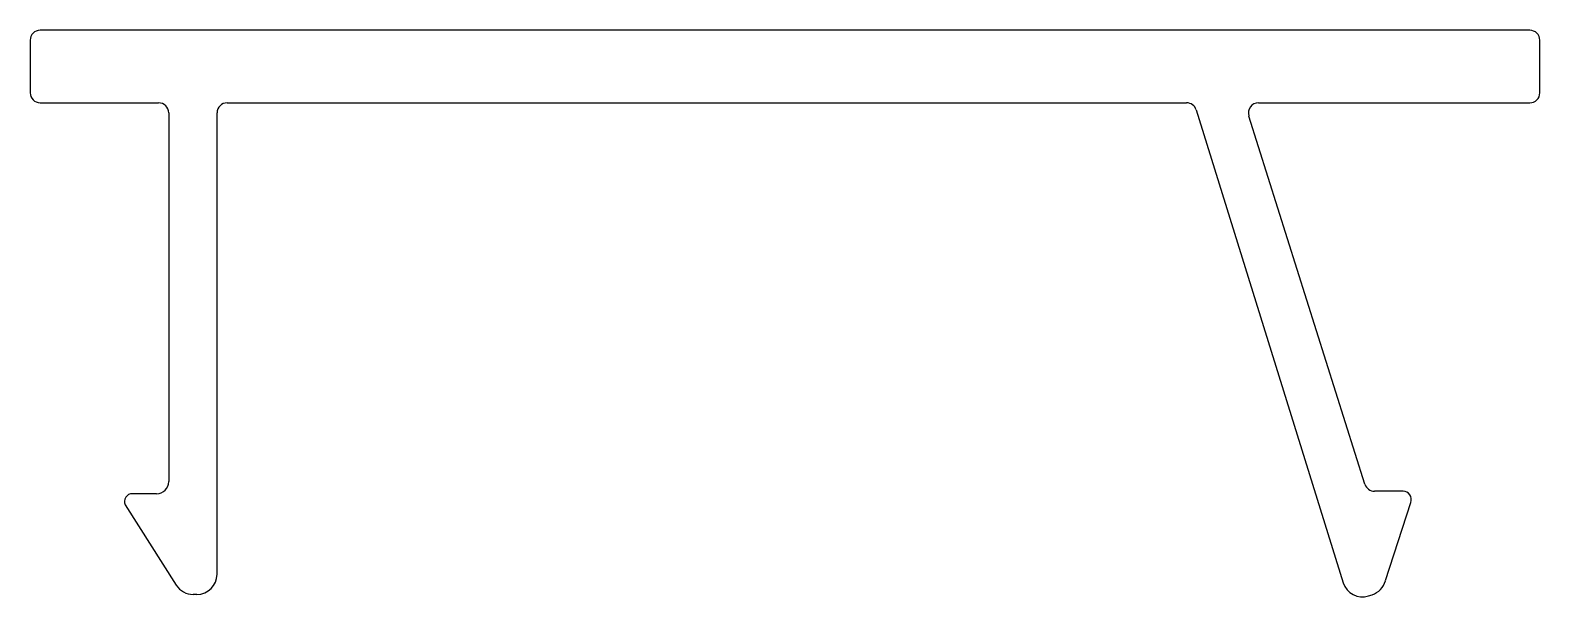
# Model space of a CAD drawing. Extents: x 761.9 to 799.4, y 555.1 to 569.1.
import ezdxf

# ---------------------------------------------------------------- set-up
doc = ezdxf.new("R2010")
doc.units = 0
doc.layers.get('0').update_dxf_attribs({"linetype": 'CONTINUOUS'})

msp = doc.modelspace()

# ---------------------------------------------------------------- linework, layer by layer
for p, q in [((761.922, 568.881), (761.922, 567.581)), ((799.145, 569.131), (762.172, 569.131)), ((799.395, 567.579), (799.395, 568.881)), ((762.172, 567.331), (765.111, 567.33)), ((765.36, 567.08), (765.36, 557.931)), ((766.561, 555.631), (766.561, 567.079)), ((766.811, 567.329), (790.627, 567.329)), ((790.865, 567.155), (794.515, 555.42)), ((795.055, 557.864), (792.174, 567.002)), ((792.412, 567.329), (799.145, 567.329)), ((765.06, 557.631), (764.461, 557.631)), ((796.001, 557.691), (795.293, 557.691)), ((764.277, 557.353), (765.548, 555.362)), ((795.562, 555.473), (796.191, 557.416)), ((766.061, 555.131), (765.969, 555.131)), ((795.144, 555.096), (795.231, 555.124))]:
    msp.add_line(p, q)
for centre, radius, start, end in [((762.172, 568.881), 0.25, 90, 180), ((799.145, 568.881), 0.25, 0, 90), ((762.172, 567.581), 0.25, 180, 270), ((799.145, 567.579), 0.25, 270, 0), ((765.11, 567.08), 0.25, 0.0055, 89.9717), ((766.811, 567.079), 0.25, 90, 180), ((790.627, 567.079), 0.25, 17.782, 90), ((792.412, 567.079), 0.25, 90, 197.782), ((764.461, 557.431), 0.2, 90, 203.1645), ((765.06, 557.931), 0.3, 270.0002, 0.0002), ((795.293, 557.941), 0.25, 197.782, 270), ((796.005, 557.491), 0.2, 337.9768, 91.1413), ((765.969, 555.631), 0.5, 212.5537, 270), ((766.061, 555.631), 0.5, 270, 0), ((794.991, 555.572), 0.5, 197.782, 287.782), ((795.078, 555.6), 0.5, 287.782, 345.2283)]:
    msp.add_arc(centre, radius, start, end)

doc.saveas('drawing.dxf')
